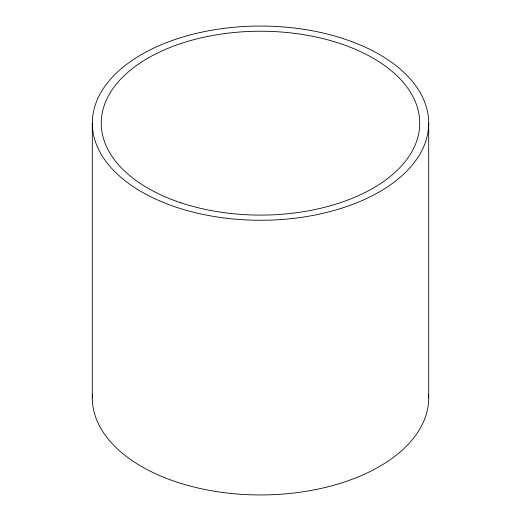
<?xml version="1.0" encoding="UTF-8"?>
<svg xmlns="http://www.w3.org/2000/svg" width="521" height="521" viewBox="0 0 521 521"><rect width="100%" height="100%" fill="white"/><g stroke="black" fill="none" stroke-linecap="round" stroke-linejoin="round"><path stroke-width="0.78" d="M428.705 123.164A168.205 97.114 0 0 1 176.398 207.26A168.205 97.114 0 0 1 176.398 39.062A168.205 97.114 0 0 1 428.705 123.164L428.705 397.836M92.295 123.164L92.295 397.836M428.62 394.755A168.205 97.114 0 0 1 260.5 494.95A168.205 97.114 0 0 1 92.38 394.755M180.885 202.78A159.231 91.93 0 0 0 419.731 123.164A159.231 91.93 0 0 0 180.885 43.549A159.231 91.93 0 0 0 180.885 202.78"/></g></svg>
